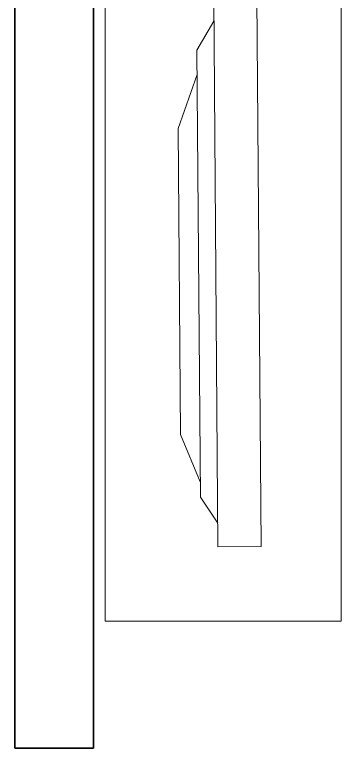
# Model space of a CAD drawing. Header units: millimetres. Extents: x 235.7 to 251.5, y 148.6 to 159.
# Drawn here: x 248.25 to 248.665, y 155.228 to 156.16 of the extents above; entities that cross this region are included whole.
import ezdxf

# ---------------------------------------------------------------- set-up
doc = ezdxf.new("R2010")
doc.units = ezdxf.units.MM
doc.layers.add('A-FURN', color=9, linetype='Continuous', lineweight=18)
doc.layers.add('A-WALL-FULL-INTR', color=7, linetype='Continuous', lineweight=35)

msp = doc.modelspace()

# ---------------------------------------------------------------- linework, layer by layer
at = {"layer": 'A-FURN'}
for points in [[(248.66494, 156.28944), (248.66494, 155.38944), (248.36494, 155.38944), (248.36494, 156.28944)], [(248.50821, 155.48381), (248.50281, 156.18148), (248.55779, 156.1819), (248.56319, 155.48424)]]:
    msp.add_lwpolyline(points, close=True, dxfattribs=at)
for points in [[(248.50798, 155.5138), (248.48587, 155.54703), (248.48148, 156.11468), (248.50305, 156.15149)], [(248.48171, 156.08396), (248.4576, 156.01514), (248.46061, 155.62633), (248.48572, 155.56637)]]:
    msp.add_lwpolyline(points, dxfattribs=at)
at = {"layer": 'A-WALL-FULL-INTR'}
for p, q in [((248.24994, 156.81605), (248.24994, 155.22785)), ((248.34994, 156.81605), (248.34994, 155.22785)), ((248.34994, 155.22785), (248.24994, 155.22785))]:
    msp.add_line(p, q, dxfattribs=at)

doc.saveas('drawing.dxf')
